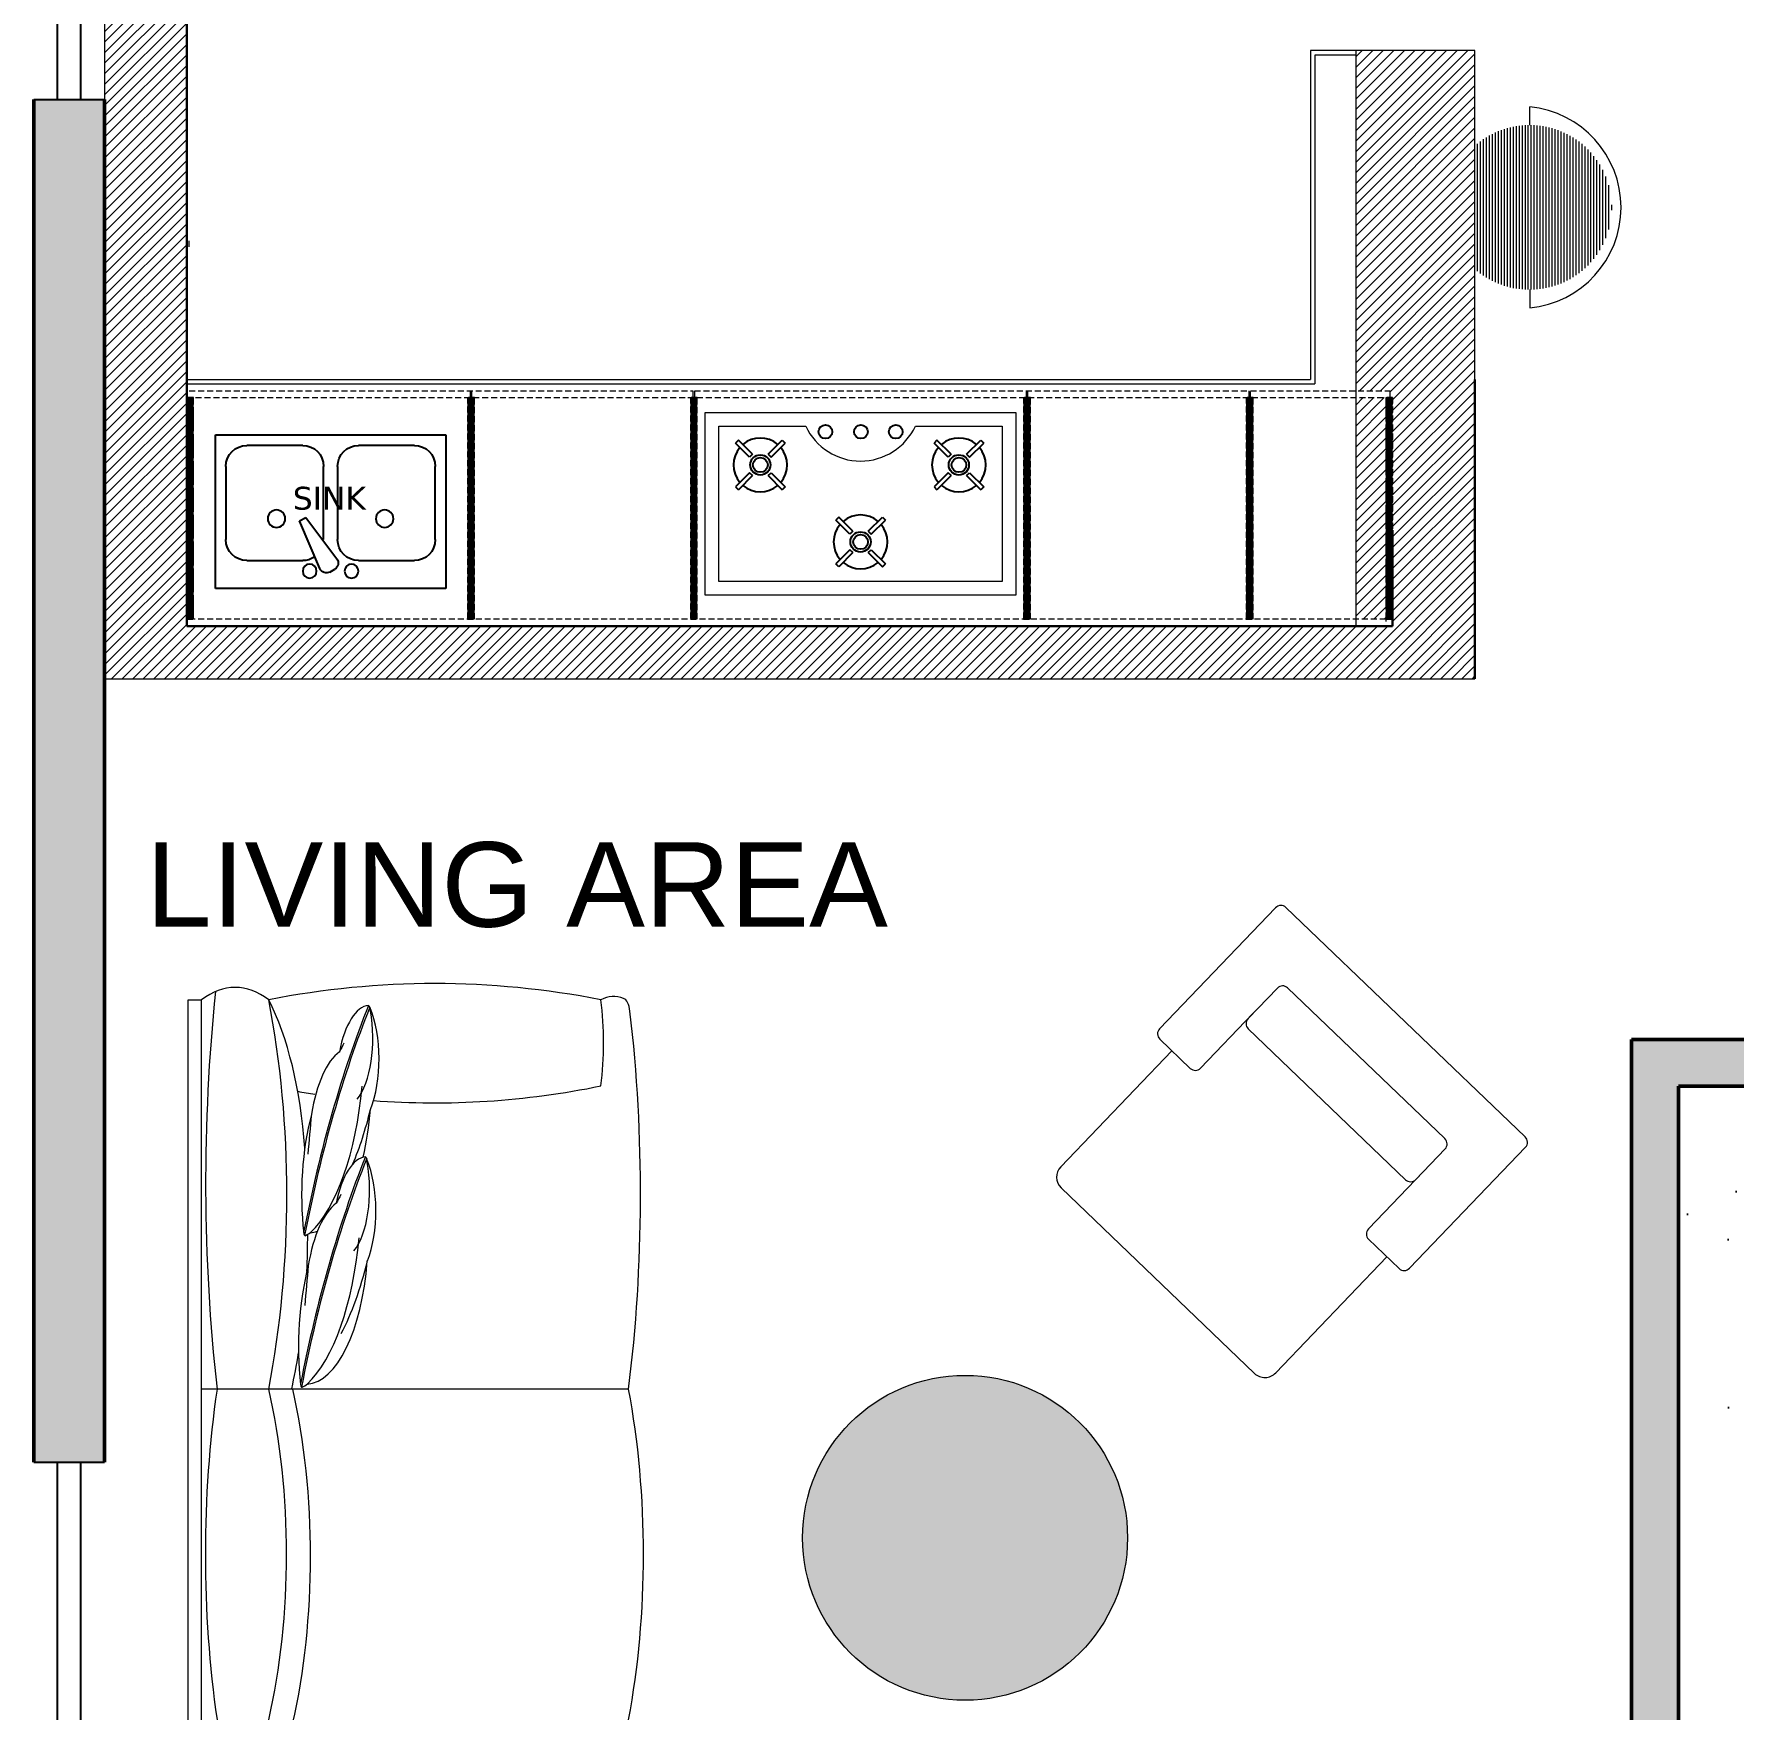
# Model space of a CAD drawing. Header units: millimetres. Extents: x -18002 to 19000, y -38859 to 21000.
# Drawn here: x 0 to 3618, y 2573 to 6139 of the extents above; entities that cross this region are included whole.
import ezdxf

# ---------------------------------------------------------------- set-up
doc = ezdxf.new("R2010")
doc.units = ezdxf.units.MM
doc.linetypes.add('DASHED', pattern=[19.049999999999997, 12.7, -6.35])
doc.linetypes.add('HIDDEN', pattern=[9.524999999999999, 6.35, -3.175])
for name, color, linetype, lineweight in [('A Anno Text', 6, 'Continuous', 25), ('A Furn', 8, 'Continuous', 18), ('A Glaz', 4, 'Continuous', 25), ('A Wall', 7, 'Continuous', 50), ('A Wall Hatch', 8, 'Continuous', 9), ('A_Wall', 7, 'Continuous', 30), ('COLUMN', 1, 'Continuous', 30), ('hatch', 8, 'Continuous', 0), ('K-Hatch', 7, 'Continuous', 25), ('TEXT', 250, 'Continuous', 0)]:
    doc.layers.add(name, color=color, linetype=linetype, lineweight=lineweight)
doc.layers.add('dim fur', color=250, linetype='Continuous')
doc.layers.add('furn', color=251, linetype='Continuous')
doc.styles.add('dimint', font='verdana.ttf', dxfattribs={"height": 4.5})
doc.styles.get("Standard").update_dxf_attribs({"font": 'arial.ttf'})

# ---------------------------------------------------------------- blocks, each defined once
blk = doc.blocks.new('XCP2')
at = {"layer": 'furn'}
for p, q in [((838.2000000000114, 38.10000000000583), (0, 38.10000000000583)), ((0, 38.10000000000582), (0, -520.6999999999969)), ((838.2000000000114, -520.6999999999969), (838.2000000000114, 38.10000000000582)), ((380.1023639999912, -35.07112620011322), (306.5014829150168, -207.726358884247)), ((416.587990800006, -21.98499539987825), (434.312009200017, -32.21796959984931)), ((114.2999999999883, -63.5), (317.5, -63.5)), ((328.498543314985, -220.4263588842441), (441.2219013999857, -70.35850799990294)), ((520.7000000000116, -63.5), (723.900000000023, -63.5)), ((38.10000000000583, -406.399999999994), (38.10000000000583, -139.6999999999971)), ((393.7000000000116, -140.6802325581811), (393.7000000000116, -406.399999999994)), ((444.5, -406.399999999994), (444.5, -139.6999999999971)), ((800.1000000000058, -139.6999999999971), (800.1000000000058, -406.399999999994)), ((306.5014829150168, -207.726358884247), (328.498543314985, -220.4263588842441)), ((317.5, -482.5999999999912), (114.2999999999883, -482.5999999999912)), ((723.900000000023, -482.5999999999912), (520.7000000000116, -482.5999999999912)), ((7.105427357601002e-15, -520.6999999999969), (838.2000000000114, -520.6999999999969))]:
    blk.add_line(p, q, dxfattribs=at)
for centre, radius in [((342.9000000000232, -25.39999999999418), 25.4), ((495.2999999999883, -25.39999999999418), 25.4), ((222.25, -215.8999999999942), 31.75000000000001), ((615.9500000000116, -215.8999999999942), 31.75000000000001)]:
    blk.add_circle(centre, radius, dxfattribs=at)
for centre, radius, start, end in [((403.8879908000234, -43.98203040013322), 25.4, 59.99999999999999, 159.462322), ((421.6120092000345, -54.21500460011885), 25.4, 320.5376780000001, 59.99999999999999), ((114.2999999999883, -139.6999999999971), 76.2, 90, 180), ((317.5, -139.6999999999971), 76.2, 56.60703448535789, 90), ((520.7000000000116, -139.6999999999971), 76.2, 90, 180), ((723.900000000023, -139.6999999999971), 76.2, 0, 90), ((114.2999999999883, -406.399999999994), 76.2, 180, 270), ((317.5, -406.399999999994), 76.2, 270, 0), ((520.7000000000116, -406.399999999994), 76.2, 180, 270), ((723.900000000023, -406.399999999994), 76.2, 270, 0)]:
    blk.add_arc(centre, radius, start, end, dxfattribs=at)

msp = doc.modelspace()

# ---------------------------------------------------------------- hatches: boundary and pattern name
at = {"layer": 'A Furn', "linetype": 'Continuous'}
h = msp.add_hatch(color=256, dxfattribs=at)
h.dxf.hatch_style = 1
h.paths.add_polyline_path([(12150, 9850), (12849.99895373589, 9850), (12849.99895373589, 10000), (12000, 10000), (12000, 8850.275847844883), (12150, 8850.275847844883)])
h.paths.add_polyline_path([(17050, 10000), (16150.00000000001, 10000), (14850, 10000), (14150, 10000), (14150, 9850), (14850, 9850), (17050, 9850)])
h.paths.add_polyline_path([(19000, 10000), (18150, 10000), (18150, 9850), (18850, 9850), (18850, 8850.275847844883), (19000, 8850.275847844883)])
h.paths.add_polyline_path([(19000, 7850.275847844883), (18850, 7850.275847844884), (18850, 6067.36469821143), (19000, 6067.36469821143)])
h.paths.add_polyline_path([(19000, 6067.36469821143), (18850, 6067.36469821143), (18850, 5700), (19000, 5700)])
h.paths.add_polyline_path([(19000, 4800), (18850, 4800), (18850, 4000), (18850, 150), (17850, 149.9999999999982), (17850, 0), (19000, -1.818989403545856e-12)])
h.paths.add_polyline_path([(18850, 2100.000000000002), (16750, 2100.000000000002), (16750, 2000.000000000001), (18850, 2000.000000000001)])
h.paths.add_polyline_path([(18850, 4000), (15850, 4000), (15650.00000000001, 4000.000000000001), (15650.00000000001, 3900), (15749.99999999999, 3900), (15749.99999999999, 3400.000000000001), (15850, 3400.000000000001), (15850, 3900), (17795.83472807741, 3900), (18850, 3899.999999999999)])
h.paths.add_polyline_path([(15849.99999999999, 2000), (16050, 2000.000000000001), (16050, 2099.999999999999), (15850, 2100), (15849.99999999999, 2700), (15749.99999999999, 2700), (15750, 150), (15850, 150)], flags=17)
h.paths.add_polyline_path([(16850, 150), (12150, 150), (12150, 4800.000000000001), (12000, 4800), (12000, -1.818989403545856e-12), (16849.99999999999, -1.818989403545856e-12)])
h.paths.add_polyline_path([(12150, 7850.275847844883), (12000, 7850.275847844883), (12000, 7000), (12000, 5700), (12150, 5700)])
h.paths.add_polyline_path([(14750, 9850), (14650, 9850), (14650, 7799.999999999999), (14750, 7799.999999999999)])
h.paths.add_polyline_path([(14750, 7099.999999999999), (14650, 7099.999999999999), (14650, 6600), (12150, 6600), (12150, 6500), (14650, 6500), (14650, 5799.999999999999), (14750, 5799.999999999999)])
h.paths.add_polyline_path([(14750, 5099.999999999999), (14650, 5099.999999999999), (14650.00000000001, 3999.999999999999), (12150, 4000), (12150, 3900), (14950.00000000001, 3900), (14950.00000000001, 4000), (14750.00000000001, 4000.000000000001)])
h.paths.add_polyline_path([(16350, 9850), (16250, 9850), (16249.99999999999, 7799.999999999999), (16350, 7799.999999999999)])
h.paths.add_polyline_path([(16350, 7099.999999999999), (16249.99999999999, 7099.999999999999), (16249.99999999999, 6500), (18850, 6500), (18850, 6600), (16350, 6599.999999999998)])
h.paths.add_polyline_path([(6850.000000000001, 4000.000000000001), (3849.999999999999, 4000.000000000002), (3500, 4000), (3400, 4000), (3400, 1100.000000000001), (3300, 1100), (3300, 1000), (3400, 1000), (3500, 1000.000000000002), (3500, 3900), (6850, 3900)])
at = {"layer": 'A Furn', "linetype": 'Continuous', "true_color": 0xffffff}
h = msp.add_hatch(dxfattribs=at)
h.set_pattern_fill('ANSI31', scale=5)
h.set_pattern_definition([(45, (0, 0), (-11.22532015133644, 11.22532015133644), [])])
h.paths.add_polyline_path([(324.9807592444279, 7300.076963013596), (324.9807592466007, 7825.0192407534), (3066.34598744407, 7825.0192407534), (3066.345987444093, 8000), (150, 8000), (150.0000000007243, 4879.50979343596), (324.980759247325, 4879.50979343596), (324.980759247325, 5365.567458009851), (324.980759247325, 5404.452071175762)])
h.paths.add_polyline_path([(3066.34598744407, 5404.452071175762), (2891.365228197469, 5404.452071175762), (2891.365228197469, 5258.584063545485), (2891.365228197469, 4879.50979343596), (324.980759247325, 4879.50979343596), (150.0000000007243, 4879.50979343596), (150.0000000007243, 4767.50979343596), (3066.34598744407, 4767.509793435959)])
h.paths.add_polyline_path([(3066.34598744407, 6104.375108162165), (2813.596001865646, 6104.375108162165), (2813.596001865646, 5380.149187946774), (2886.018593886432, 5380.149187946774), (2886.018593886432, 5365.567458009851), (2891.365228197469, 5365.567458009851), (2891.365228197469, 5404.452071175762), (3066.34598744407, 5404.452071175762)], flags=17)
h.paths.add_polyline_path([(2876.783498260253, 5365.567458009851), (2813.596001865647, 5365.567458009851), (2813.596001865647, 4894.091523373177), (2876.783498260253, 4894.091523373177)], flags=17)
at = {"layer": 'A Furn', "lineweight": 0, "ltscale": 20, "true_color": 0x858585}
h = msp.add_hatch(dxfattribs=at)
h.set_pattern_fill('ANSI31', color=252, scale=2, angle=-495)
h.set_pattern_definition([(270, (124769.8821468946, 72111.71071504682), (6.35, -3.552713678800501e-15), [])])
h.paths.add_polyline_path([(3066.34598744407, 5900.808204412203), (3066.34598744407, 5639.96228945895, 2.236067977499788)])
at = {"layer": 'A Furn', "linetype": 'Continuous', "true_color": 0xffffff}
h = msp.add_hatch(color=7, dxfattribs=at)
h.set_gradient(color1=(185, 220, 233), one_color=1, tint=1, name='SPHERICAL')
h.paths.add_polyline_path([(1635.714322852245, 2939.217680308796, 1), (2327.179406107512, 2939.217680308796, 1)])
at = {"layer": 'A Wall Hatch', "linetype": 'Continuous'}
h = msp.add_hatch(color=256, dxfattribs=at)
h.dxf.hatch_style = 1
h.paths.add_polyline_path([(150, 6000), (0, 6000), (0, 3100), (150, 3100), (150, 3900)], flags=17)
h.paths.add_polyline_path([(150, 2100), (0, 2100), (0, -4.547473508864641e-13), (3500, 0), (7000.000000000001, -4.547473508864641e-13), (7000.000000000001, 10000), (6500, 10000), (6500.000000000001, 9850), (6850, 9850), (6850.000000000001, 8100), (6849.999999999999, 150), (150, 150)])
h.paths.add_polyline_path([(150, 9850), (1234.802242695587, 9850), (1234.802242695586, 10000), (0, 10000), (0, 8000), (0, 7000), (150.0000000002321, 7000), (150, 8000)], flags=17)
h.paths.add_polyline_path([(5499.999999999999, 9900), (5500.000000000001, 10000), (5000, 10000), (4600, 10000), (3834.802242695586, 10000), (3834.802242695585, 9850), (5499.999999999999, 9850)], flags=17)
at = {"layer": 'hatch', "lineweight": 0, "ltscale": 20}
h = msp.add_hatch(dxfattribs=at)
h.set_pattern_fill('ANSI31', color=256, scale=19.44230658295564, angle=135, style=0)
h.set_pattern_definition([(7.016477563892661e-15, (1218685.867137786, 2146519.091492084), (6.884397365957782e-16, -2.430288322869455), [])])
h.paths.add_polyline_path([(339.5624891845417, 5365.567458009851), (324.980759247325, 5365.567458009851), (324.980759247325, 4894.091523373177), (339.5624891845417, 4894.091523373177)])
h = msp.add_hatch(dxfattribs=at)
h.set_pattern_fill('ANSI31', color=256, scale=19.44230658295564, angle=135, style=0)
h.set_pattern_definition([(7.016477563892661e-15, (1219283.718065212, 2146519.091492084), (6.884397365957782e-16, -2.430288322869455), [])])
h.paths.add_polyline_path([(937.4134166104277, 5365.567458009851), (922.8316866732109, 5365.567458009851), (922.8316866732109, 4894.091523373177), (937.4134166104277, 4894.091523373177)])
h = msp.add_hatch(dxfattribs=at)
h.set_pattern_fill('ANSI31', color=256, scale=19.44230658295564, angle=135, style=0)
h.set_pattern_definition([(7.016477563892661e-15, (1219757.649649293, 2146519.091492084), (6.884397365957782e-16, -2.430288322869455), [])])
h.paths.add_polyline_path([(1411.345000691293, 5365.567458009851), (1396.763270754077, 5365.567458009851), (1396.763270754077, 4894.091523373177), (1411.345000691293, 4894.091523373177)])
h = msp.add_hatch(dxfattribs=at)
h.set_pattern_fill('ANSI31', color=256, scale=19.44230658295564, angle=135, style=0)
h.set_pattern_definition([(7.016477563892661e-15, (1220466.807781906, 2146519.091492084), (6.884397365957782e-16, -2.430288322869455), [])])
h.paths.add_polyline_path([(2120.5031333046, 5365.567458009851), (2105.921403367383, 5365.567458009851), (2105.921403367383, 4894.091523373177), (2120.5031333046, 4894.091523373177)])
h = msp.add_hatch(dxfattribs=at)
h.set_pattern_fill('ANSI31', color=256, scale=19.44230658295564, angle=135, style=0)
h.set_pattern_definition([(7.016477563892661e-15, (1220940.739365987, 2146519.091492084), (6.884397365957782e-16, -2.430288322869455), [])])
h.paths.add_polyline_path([(2594.434717385466, 5365.567458009851), (2579.852987448249, 5365.567458009851), (2579.852987448249, 4894.091523373177), (2594.434717385466, 4894.091523373177)])
h = msp.add_hatch(dxfattribs=at)
h.set_pattern_fill('ANSI31', color=256, scale=19.44230658295564, angle=135, style=0)
h.set_pattern_definition([(7.016477563892661e-15, (1221237.669876798, 2146519.091492084), (6.884397365957782e-16, -2.430288322869455), [])])
h.paths.add_polyline_path([(2891.365228197469, 5365.567458009783), (2876.783498260253, 5365.567458009783), (2876.783498260253, 4894.091523373109), (2891.365228197469, 4894.091523373109)])
at = {"layer": 'K-Hatch', "linetype": 'DASHED'}
h = msp.add_hatch(dxfattribs=at)
h.set_pattern_fill('AR-CONC', color=256, scale=5)
h.set_pattern_definition([(49.99999999999999, (0, 0), (910.92334498002, -79.69542769451543), [95.25, -1047.75]), (355, (0, 0), (-176.2171071248467, 955.2842261951757), [76.2, -838.20292085]), (100.4514447, (75.91003500000001, -6.6412675), (734.7062354517664, 875.5887595609755), [80.95004399999999, -890.4512229999999]), (46.18420000000001, (0, 254), (1355.395204460649, -210.2116396636357), [142.875, -1571.625]), (96.63555760999996, (112.9495, 236.4825), (1187.020670257515, 1237.130622988608), [121.4251157, -1335.6780408]), (351.1841511700001, (0, 254), (1187.020670324885, 1237.130622927663), [114.29983535, -1257.2986596]), (21, (127, 190.5), (758.0719563456624, -511.325990935438), [95.25, -1047.75]), (326.0000000000001, (127, 190.5), (309.0101417382353, 920.9398306115963), [76.2, -838.1999999999999]), (71.45144499999999, (190.172663, 147.8895005), (1067.082096393581, 409.6138444295262), [80.950044, -890.4496879999999]), (37.50000000000001, (0, 0), (15.44301625295908, 422.7751943657655), [0, -828.04, 0, -850.9000000000001, 0, -841.375]), (7.499999999999999, (0, 0), (334.0983125515287, 500.9028740905975), [0, -485.14, 0, -808.99, 0, -320.675]), (327.5, (-283.21, 0), (677.952975834357, -28.64371996336722), [0, -317.5, 0, -990.6, 0, -1314.45]), (317.5, (-410.21, 0), (740.6459069300902, 127.1324551666652), [0, -412.75, 0, -657.86, 0, -933.45])])
h.paths.add_polyline_path([(6850, 3900), (3500, 3900), (3500, 1000), (3500, 149.9999999999998), (6849.999999999999, 150)])
h.paths.add_polyline_path([(5620.719954149776, 572.8716689700786), (5592.989794439487, 520.9087244289367), (5540.626116823887, 492.6208472942283), (5489.971712117102, 472.0442932284454), (5391.044281264236, 443.8575912774822), (5284.759359747268, 416.6818551002689), (5183.645302270587, 404.5880334000083), (5056.596560894957, 397.6070581529827), (4929.480444261949, 403.2292990052904), (4828.242865474791, 414.241373487728), (4721.673470642898, 440.2792163977397), (4622.450337261483, 467.4066295506084), (4571.578834499005, 487.4404384724946), (4518.915711284912, 515.1668551135197), (4490.631577220853, 566.8303540580375), (4443.070886861971, 719.3534885141253), (4447.398112710539, 679.2069673424833), (4477.808471756616, 571.9891682917846), (4500.479854101759, 521.7201241775933), (4520.20881643734, 498.0302004866828), (4624.09496739057, 446.7955916801518), (4721.782019671671, 419.9740349040298), (4828.351414503577, 393.9361919938985), (4929.588993290732, 382.9241175115769), (5056.705109923738, 377.3018766591538), (5183.753851299365, 384.2828519062955), (5284.867908776049, 396.3766736064397), (5391.152830293013, 423.5524097837717), (5488.547537890926, 451.4168499034331), (5591.879978898345, 503.7592240805498), (5611.354533960523, 527.6587250037312), (5633.487171499062, 578.1672859548091), (5662.749478582735, 685.7040877962706), (5666.647232543477, 725.8945787181513)], flags=16)
h.paths.add_polyline_path([(5195.462848043831, 1861.414566870047), (5048.77167314797, 1861.330572386116), (4902.121672021651, 1853.54461250791), (5048.812846917508, 1853.62860699184)], flags=16)
h.paths.add_polyline_path([(5560.10336875191, 2415.820650963316), (5567.455244809189, 2415.85995319787), (5568.283779388908, 2416.111102689844), (5559.952539822135, 2419.432231921649)], flags=16)
h.paths.add_polyline_path([(5527.466605799853, 3609.134832604045), (5531.486817887122, 3594.419326181786), (5536.690578314703, 3586.427685666985), (5552.64859574935, 3548.352167106063), (5570.250270078781, 3464.772520992252), (5579.904100314007, 3456.750933040054), (5563.151275832504, 3548.408313155432), (5550.344062420012, 3586.50067553115), (5525.998873198674, 3621.730562563696), (5517.802739518458, 3626.574334607598)], flags=16)
h.paths.add_polyline_path([(5463.694312877797, 3684.765470706375), (5476.406078006363, 3664.527664472021), (5507.174525053089, 3606.575658222579), (5545.961114609598, 3424.031150556185), (5551.468854942361, 3376.096984535113), (5554.366777155376, 3292.438733952186), (5531.801968145962, 3272.796878247084), (5532.533921071687, 3258.833077984275), (5467.548301070101, 3216.866369076756), (5545.216953845976, 3284.47414142692), (5533.61429880379, 3376.0015362512), (5525.65593311798, 3423.922601527419), (5486.869343559609, 3606.467109193803), (5456.10089651102, 3664.419115443235), (5409.188925474167, 3664.168329756058), (5441.298280732723, 3606.223491838706), (5445.908891236233, 3606.248139601267), (5472.468555519075, 3418.736877505214), (5473.146051181455, 3292.004537837076), (4609.125569688129, 3287.385589509036), (4608.44807402575, 3414.117929177173), (4633.001452811161, 3601.902435380141), (4637.612063312723, 3601.927083142692), (4669.100068960215, 3660.211904810565), (4622.188097921498, 3659.961119123379), (4592.041000487786, 3601.683465787605), (4555.208293447434, 3418.734706565757), (4547.76272834586, 3370.73129375048), (4537.13929711255, 3279.085080974547), (4615.526335910086, 3212.311563356604), (4497.447071470264, 3286.78856985074), (4484.667931082457, 3319.62959218488), (4489.66099929787, 3367.969993591388), (4514.467764823328, 3462.746710903113), (4500.612244313781, 3450.981170144485), (4516.384160895996, 3542.812423568383), (4528.783379681214, 3581.039536462579), (4552.750518840528, 3616.527695322214), (4560.894397116558, 3621.458819081695), (4581.577734934539, 3659.744021065824), (4610.190226138431, 3685.551230691837), (4590.727103904955, 3680.098694262198), (5487.344792471871, 3684.891903291617), (5467.824487130774, 3690.136039062391), (5473.846903624537, 3684.819745220763)], flags=16)
h.paths.add_polyline_path([(4808.834486268201, 3717.324901914069), (4742.682574023214, 3714.17046711439), (4735.025525469016, 3705.727149278331), (4801.177437712135, 3708.881584078234)], flags=16)
h.paths.add_polyline_path([(5662.52065086563, 1463.747854160032), (5665.364298564256, 1390.242194323961), (5691.626250819703, 1380.579805973452), (5702.621619454123, 1362.783519479807), (5718.643269079915, 1312.804963491593), (5728.988627929486, 1276.800036387766), (5734.835228390653, 1230.968277918432), (5738.270505731469, 1177.771542646024), (5741.063397394959, 982.7811401133156), (5737.122356430282, 868.6276865901298), (5733.864762615251, 823.0973575472804), (5725.569051308948, 768.9702628509065), (5715.620702608492, 764.8833364009049), (5727.635391975828, 782.4525325227287), (5733.864762615251, 823.0973575472804), (5737.122356430282, 868.6276865901295), (5741.063397394959, 982.7811401133176), (5738.270505731469, 1177.771542646025), (5734.835228390653, 1230.968277918432), (5728.988627929486, 1276.800036387765), (5718.643269079916, 1312.804963491593), (5702.621619454123, 1362.783519479807), (5691.626250819703, 1380.579805973452), (5665.364298564256, 1390.242194323961), (5662.52065086563, 1463.747854160028), (5656.014746099259, 2418.784076900251), (5634.03839937701, 2427.438626247322), (5621.664817390792, 2426.302631866583), (5636.718658843625, 2426.383107870681), (5656.014746099259, 2418.784076900251), (5671.137592490511, 2517.586827759329), (5734.163497108984, 2535.434831855731), (5754.317084269169, 2563.900617108563), (5769.44964248647, 2614.74591838204), (5776.19326967559, 2728.564254848995), (5774.879452120367, 2974.326968791112), (5772.022703676888, 3050.283253979766), (5768.600527080926, 3101.02936389959), (5756.117201515144, 3144.024848515567), (5734.27504062254, 3169.465334882158), (5657.530726912628, 3248.527619551384), (5602.106640425038, 3530.761497397204), (5577.222336830684, 3601.348535840715), (5545.734401709181, 3659.265835517619), (5556.293821893862, 3652.351158347538), (5582.846224629357, 3597.177408367239), (5602.106640425038, 3530.761497397204), (5657.530726912628, 3248.527619551384), (5734.275040622538, 3169.465334882158), (5756.117201515144, 3144.024848515567), (5768.600527080926, 3101.02936389959), (5772.022703676888, 3050.283253979765), (5774.879452120367, 2974.326968791113), (5776.19326967559, 2728.564254848995), (5769.44964248647, 2614.74591838204), (5754.317084269169, 2563.900617108563), (5734.163497108984, 2535.434831855731), (5679.980126017084, 2520.090902481624), (5669.207832601609, 2504.979043444906), (5656.014746099259, 2418.784076900251)], flags=16)
h.paths.add_polyline_path([(5571.351651394525, 1686.51726629412), (5571.705613041733, 1686.275648301007), (5556.902557276078, 1639.28320125959), (5558.546326462492, 1659.24765109213), (5557.728241087852, 1681.29953619634), (5469.536009836926, 1871.632212161046), (5460.271377651949, 1889.916458222929), (5448.794648397999, 1887.625901057855), (5472.245896277495, 1880.129027014885), (5462.695287417744, 1906.955675942524), (5455.666746884319, 1942.511698325651), (5452.276322955468, 2008.778885686134), (5450.334654816254, 2095.943241698056), (5449.11745077347, 2351.15915433381), (5450.217545202937, 2448.960324184577), (5455.608308446943, 2446.770973788596), (5460.054776151288, 2531.868883950571), (5465.236981694929, 2610.318839796565), (5475.429099266929, 2733.9583930241), (5482.058450526982, 2803.663601607528), (5489.14831168907, 2852.715410896041), (5499.291408587368, 2882.268188955986), (5519.464247683832, 2880.359766808023), (5524.218802737744, 2861.401622620187), (5519.531222530131, 2866.881807883259), (5535.995995562571, 2803.601845817103), (5548.443537373048, 2636.320903815725), (5557.652743398863, 2415.807550218462), (5559.753279415494, 2415.818779428336)], flags=16)
h.paths.add_polyline_path([(4528.08379839122, 1679.640314013079), (4528.090570962345, 1680.940119540789), (4527.739212792823, 1680.694730993785)], flags=16)
h.paths.add_polyline_path([(5452.376017762524, 1872.59077495539), (5443.249365068443, 1877.093276415262), (5422.275820996774, 1871.029465602696), (5393.592825391495, 1866.324838365094), (5335.500454018402, 1861.813091525558), (5195.496535673453, 1855.11295882027), (5048.812846917508, 1853.62860699184), (4902.087984392032, 1859.846220557687), (4760.262501037663, 1866.440124949308), (4703.862558762301, 1872.790505203547), (4671.970741546796, 1878.921803570238), (4648.490426072713, 1883.347572095971), (4632.896302313686, 1878.17805359275), (4627.921245851853, 1867.133042071651), (4636.98986339373, 1885.515295455099), (4671.970741546793, 1878.92180357024), (4703.862558762301, 1872.790505203548), (4760.262501037663, 1866.440124949308), (4902.087984392029, 1859.846220557687), (5048.77167314797, 1861.330572386116), (5195.496535673452, 1855.11295882027), (5335.500454018402, 1861.813091525558), (5393.592825391495, 1866.324838365094), (5422.275820996774, 1871.029465602696), (5448.655476859532, 1878.65627592649)], flags=16)
h.paths.add_polyline_path([(5403.121446406925, 2637.994724993164), (5374.103333745063, 2630.487511531935), (5044.646833895579, 2632.92300941323), (4715.235203203169, 2626.965282701541), (4686.138486074055, 2634.161821356274), (4676.44464598786, 2679.272814268835), (4683.795099691568, 2941.536515382068), (4693.707245915824, 3120.569577155565), (4716.027985452787, 3133.563267387601), (4872.152857072754, 3137.198686677089), (5041.946185079745, 3138.106381141871), (5211.739513088597, 3139.014075606664), (5375.515271055646, 3136.952116838723), (5390.751199003622, 3118.264891142692), (5402.178417366378, 2945.37690515885), (5412.33243046855, 2683.206780794579)], flags=16)
h.paths.add_polyline_path([(5400.65210570409, 2641.482517609323), (5371.635864577207, 2633.625214812027), (5044.646804036578, 2632.928594839185), (4717.668984741405, 2630.129187471342), (4688.570396077312, 2637.675815462141), (4678.874684456139, 2683.136897710768), (4698.278687100653, 3112.737423866686), (4718.525399176582, 3124.824134730077), (4874.655885403363, 3127.409286011143), (5041.998588059156, 3128.303879731081), (5209.34129071494, 3129.19847345102), (5374.007212527664, 3128.232784787876), (5386.252276352481, 3109.488356922365), (5409.861218230735, 2687.044662746803)], flags=0)
h.paths.add_polyline_path([(5518.017388174729, 2875.716482134299), (5498.656975512409, 2876.419510989427), (5496.752957263858, 2870.961230142773), (5512.325834096228, 2883.391317609688)], flags=16)
h.paths.add_polyline_path([(4654.148001501006, 1872.874836572719), (4642.826582321188, 1867.138270562493), (4638.129982647958, 1856.684636503114), (4648.725487964575, 1874.379947570974)], flags=16)
h.paths.add_polyline_path([(5391.674202634298, 3142.076580602476), (5367.821339404052, 3150.701549626377), (5041.878809820499, 3150.709597241425), (4715.954995588607, 3147.216751495587), (4692.195709107307, 3138.337253714538), (4688.245327378724, 3211.836997085194), (5394.838539671724, 3215.614358393672)], flags=16)
h.paths.add_polyline_path([(4644.72329302951, 2091.636541414581), (4643.71364930981, 2004.456408048687), (4641.03191154928, 1938.156759650899), (4634.383918205285, 1902.52762418233), (4625.652097611757, 1877.1451964714), (4625.073742789777, 1875.870303194302), (4629.557528898345, 1888.497849248674), (4634.383918205285, 1902.527624182327), (4641.03191154928, 1938.156759650894), (4641.439191295385, 1948.22579188951), (4638.699232358795, 1937.419916191762), (4640.490998912719, 2004.439180151908), (4640.024986702962, 2091.611424840777), (4639.364559444233, 2346.130115255254), (4636.283220412601, 2427.048028583359), (4534.206294295502, 2385.16158494722), (4534.285686959704, 2399.932144962804), (4531.177815549462, 2398.631065992474), (4531.473732805968, 2408.159372425976), (4498.241238591168, 2417.846250766437), (4469.870901622727, 2420.145281785842), (4454.817060169893, 2420.064805781744), (4435.603320453334, 2412.259905963624), (4439.308510533969, 1457.20871094359), (4437.250907526501, 1383.676849617809), (4411.093761229877, 1373.734235146739), (4400.28928916331, 1355.82140935812), (4384.8028985415, 1305.674415221807), (4374.843075895726, 1269.560939089192), (4369.486817600906, 1223.669291500533), (4366.620486893691, 1170.438868598511), (4365.912485194887, 975.429750716002), (4371.073766967701, 861.3249571022666), (4374.81795987726, 815.8320587590099), (4383.691894222426, 761.7967508984473), (4393.683369497028, 757.8164203204012), (4381.4815266318, 775.256157808474), (4374.817959877261, 815.8320587590044), (4371.073766967702, 861.3249571022611), (4365.912485194887, 975.429750716002), (4366.620486893691, 1170.438868598503), (4369.486817600906, 1223.669291500529), (4374.843075895726, 1269.56093908919), (4384.802898541497, 1305.674415221798), (4400.289289163309, 1355.821409358119), (4411.093761229877, 1373.734235146738), (4437.250907526501, 1383.676849617809), (4439.308510533969, 1457.208710943588), (4435.603320453334, 2412.259905963626), (4421.489438743205, 2498.308892779937), (4410.556193319539, 2513.304716647956), (4356.211870219449, 2528.068470178584), (4335.755094392674, 2556.317157373861), (4320.079791031478, 2606.997763569183), (4312.11966610604, 2720.73749556703), (4310.805848550819, 2966.50020950915), (4312.850350813434, 3042.482696187511), (4315.729782265502, 3093.262493736947), (4327.75271022646, 3136.388985801446), (4349.321627012145, 3162.06154250544), (4425.21626384161, 3241.939816425484), (4477.619692871313, 3524.750127044815), (4496.168925374995, 3591.368163792579), (4522.12992305714, 3646.822644019734), (4532.614811784242, 3653.849821503865), (4501.747896332309, 3595.599180385384), (4477.619692871313, 3524.750127044813), (4425.21626384161, 3241.939816425485), (4349.321627012145, 3162.061542505438), (4327.752710226461, 3136.388985801447), (4315.729782265502, 3093.262493736945), (4312.850350813434, 3042.482696187505), (4310.805848550819, 2966.500209509143), (4312.11966610604, 2720.73749556703), (4320.079791031478, 2606.997763569181), (4335.755094392674, 2556.317157373861), (4356.211870219449, 2528.068470178584), (4419.424993641909, 2510.895324560568), (4435.603320453334, 2412.259905963624), (4457.485881422727, 2421.148919692837), (4498.241238591168, 2417.846250766437), (4523.35785085584, 2410.525055861239), (4531.653106558611, 2413.935068313022), (4538.391971244588, 2630.921291083692), (4548.702107815616, 2797.973793522642), (4567.211100418927, 2875.269137388187), (4587.362382730902, 2877.393127381067), (4597.820861977676, 2847.95048283963), (4605.434752933871, 2798.97727802024), (4612.808975115538, 2729.346930835994), (4624.322396382684, 2605.82341277712), (4630.343049595032, 2527.433346050449), (4634.820087106344, 2456.3449349749), (4640.495934477925, 2458.678161448552), (4641.091754654171, 2443.466965455754), (4643.211799072986, 2346.850880812251)], flags=16)
h.paths.add_polyline_path([(4583.341806354085, 2871.329735424269), (4569.499507864573, 2870.67882875823), (4567.288228338299, 2861.791232740515), (4578.461682825628, 2875.140293783448)], flags=0)
h.paths.add_polyline_path([(5576.502020306722, 592.5909477203741), (5602.446012878683, 578.2439557799605), (5591.370229745311, 541.1411757258836), (5563.685012828274, 531.0863994520221), (5524.675585527297, 529.296008510526), (5485.46558257293, 530.6545062308376), (5458.955653054684, 540.1928868245193), (5450.211652711649, 577.0059518479295), (5474.626023502907, 592.0463310415062), (5500.143242804337, 599.5348291530661), (5525.338445794036, 601.7701156881842), (5550.556107203482, 599.8043301900391)], flags=16)
h.paths.add_polyline_path([(5572.836319572791, 557.9115165617752), (5553.214472939195, 560.9575146279167), (5524.527734263959, 556.953066062448), (5497.898486298973, 561.011901437301), (5524.497789704292, 562.5544954399759), (5566.221441224239, 560.2341762603071)], flags=0)
h.paths.add_polyline_path([(4659.387737965302, 565.2818085651918), (4652.736016246679, 535.8829347769777), (4626.329581037147, 526.0616697381254), (4587.136343450015, 524.2840378368896), (4548.110003861699, 525.6572590668356), (4520.318869150471, 535.4154655173529), (4508.847036500083, 572.3977087614526), (4534.636156074444, 587.0212596230258), (4560.50346471229, 594.5116292695661), (4585.69866770199, 596.7469158046836), (4610.916329111438, 594.7811303065396), (4649.419154191603, 583.9274978796213)], flags=16)
h.paths.add_polyline_path([(4633.896720155439, 552.8920597482463), (4613.391731137239, 556.2548175091342), (4586.98849218668, 551.9410953888114), (4550.416433436867, 556.6482178765921), (4545.262088407166, 554.7762518281684), (4600.187924752729, 558.4202028382049), (4613.064917288074, 556.3084140171188), (4625.67022135084, 555.7125310413187)], flags=0)

# ---------------------------------------------------------------- linework, layer by layer
at = {"layer": 'A Furn', "lineweight": 15}
msp.add_line((3182.999826941804, 5595.404487688998), (3182.999826941804, 5556.519874523087), dxfattribs=at)
at = {"layer": 'A Furn'}
for p, q in [((2642.37881678943, 4280.068080611037), (2395.375526646283, 4022.440017460578)), ((3173.544280625436, 3792.306528012193), (2664.319978204059, 4280.530041323595)), ((2645.980039800958, 4109.025363691911), (2583.738493549291, 4044.106515853962)), ((3002.501563706444, 3788.705305000536), (2667.921201215531, 4109.487324404408)), ((328.0526411234853, 1717.331745226549), (328.0526411234853, 4084.284897823165)), ((328.0526411234853, 4084.284897823165), (356.6615489625044, 4084.284897823165)), ((356.6615489625044, 1717.331745226549), (356.6615489625044, 4084.284897823165)), ((2593.871769956153, 4054.675672129265), (2482.697496611611, 3938.719270506782)), ((2918.780816752706, 3701.383335035272), (2584.200454261855, 4022.16535443934)), ((2460.756335196976, 3938.257309794222), (2395.837487358846, 4000.498856045946)), ((2421.6954067707, 3975.707336469701), (2184.931003460892, 3728.758582822205)), ((3174.006241338006, 3770.365366597553), (2927.002951194859, 3512.737303447095)), ((3002.963524419063, 3766.764143585968), (2940.721978167335, 3701.845295747832)), ((2955.957659124358, 3717.73633498646), (2839.680981229592, 3596.458050400834)), ((2597.428225764184, 3289.170418397103), (2185.878693727068, 3683.747341527845)), ((2905.061789780218, 3512.275342734545), (2840.142941942156, 3574.516888986202)), ((2879.203870368432, 3537.066862310723), (2642.439467058618, 3290.11810866323)), ((1265.374404846822, 3255.897905895597), (356.6615489625044, 3255.897905895582))]:
    msp.add_line(p, q, dxfattribs=at)
msp.add_circle((1981.446864479878, 2939.217680308796), 345.7325416276334, dxfattribs=at)
at = {"layer": 'A Furn', "lineweight": 15}
msp.add_arc((3162.585405028976, 5770.385246935599), 214.83748774166, 275.4526219884726, 84.54737801152744, dxfattribs=at)
at = {"layer": 'A Furn'}
for centre, radius, start, end in [((2653.580377853026, 4269.328480259999), 15.51818243099277, 46.20615716641358, 136.2061571666309), ((2657.181600864554, 4098.285763340875), 15.51818243099277, 46.20615716641358, 136.2061571666309), ((2406.577087709879, 4011.700417109543), 15.51818243099277, 136.2061571666309, 226.2061571664136), ((2594.940054612881, 4033.366915502925), 15.51818243099277, 136.2061571666309, 226.2061571664136), ((2471.495935548015, 3949.458870857818), 15.51818243099277, 226.2061571664136, 316.2061571666309), ((2991.761963355467, 3777.503743937004), 15.51818243099277, 316.2061571666309, 46.20615716641358), ((3162.8046802744, 3781.104966948597), 15.51818243099277, 316.2061571666309, 46.20615716641358), ((2207.910469241163, 3706.726807308124), 31.83480767733798, 136.2061571666309, 226.2061571664136), ((2929.520417103745, 3712.584896098868), 15.51818243099277, 226.2061571664136, 316.2061571666309), ((2850.882542293189, 3585.718450049798), 15.51818243099277, 136.2061571666309, 226.2061571664136), ((2915.801390131252, 3523.47690379814), 15.51818243099277, 226.2061571664136, 316.2061571666309), ((2619.460001278279, 3312.149884177381), 31.83480767733798, 226.2061571664136, 316.2061571666309)]:
    msp.add_arc(centre, radius, start, end, dxfattribs=at)
for centre, major_axis, ratio, start_param, end_param in [((852.9129176468646, -6378.304334820617), (-6.187273362767767e-12, -10496.92728209484), 0.4166666666666643, 3.060684893901139, 3.222500413278447), ((428.046275733888, 3534.99409432302), (1.316879135264674e-14, 575.388629619397), 0.4166666666666627, -0.3023373970046974, 0.3023373970046976), ((1066.066887646111, 3693.789675985203), (-3.349547240859704e-13, 1681.855681309849), 0.4166666666666678, 1.32590890590332, 1.834193725739451), ((1281.95040478291, 2788.603737115745), (-51.08866122181034, 1302.4746462746), 0.2007061977924392, -0.09068476589634322, 0.09460930043583815), ((133.2755524471215, 3670.091401859372), (-1.934804078246366e-13, 971.4928607440447), 0.416666666666667, 4.271938005671812, 5.152839955097577), ((363.5680300423829, 3682.306288209991), (-3.293276348925171e-12, -517.5994464414337), 0.4166666666666712, 1.738619518728657, 2.460080532826275), ((1251.885918384238, 2828.316572208265), (-1.262544043023402e-11, -1796.261932588055), 0.4166666666666643, 3.947340194339308, 4.275143404032076), ((1254.189736126622, 2823.285479671299), (-1.232324775947346e-11, 1796.26193258802), 0.416666666666669, 0.8048718329604094, 1.134261443536416), ((714.8845992609124, 3900.084094033276), (-2.819742699840294e-12, -172.4127819676426), 0.4166666666666711, 3.181785015237433, 4.275578147279723), ((660.2223895447744, 4002.574731346833), (-5.064812392424823e-13, -145.7073754454173), 0.4166666666666681, 0.4654676704628766, 1.980498863268468), ((711.0464550747222, 4060.908713661464), (-1.212907195164183e-12, 11.67446947303578), 0.4166666666666284, 4.687253174142889, 6.086297863968497), ((670.1164200178603, 3957.768472429874), (-1.867064351641609e-12, -153.8482101620874), 0.4166666666666677, 0.8017204811662548, 2.362866700159122), ((1085.976648266343, 3992.605228056421), (7.426239830560498e-14, 303.196747065197), 0.4166666666666694, 4.405203757113858, 5.019574203655521), ((1253.466520634544, 4049.676852869376), (-2.18874133769326e-12, -37.10537981975441), 0.4166666666665385, 1.844829891964087, 3.058771226786817), ((690.8286913261998, 3670.091401859387), (-1.211542228746811e-11, 1439.773679154413), 0.41666666666671, 4.420585862481317, 4.986422545554086), ((848.2183976186963, 3400.932710129639), (-5.620674286422401e-10, -744.3645326990121), 0.4166666666668014, 3.794913069337544, 3.834966643211126), ((677.2211803844432, 3759.443456785261), (-1.969999527841076e-12, -223.7342489410243), 0.4166666666666685, 3.438032622730188, 4.340091038887512), ((852.9129176468646, 13855.9257368304), (-2.597595086482338e-09, 9991.082897729504), 0.4166666666682813, 3.071466385617663, 3.080227844270174), ((521.2687688332846, 3993.186470151563), (-4.731924836691705e-13, 435.1850540961433), 0.4166666666666672, 3.521145382772677, 4.496768483844578), ((852.9129176468646, 13855.9257368304), (-3.029223676018084e-11, -9991.082897729333), 0.4166666666666989, -0.03151917578756036, 0.08501374279791274), ((702.3654007780697, 3669.270853464363), (-1.342429691837616e-13, 318.713660625862), 0.4166666666666656, 1.004849970710644, 1.830079774296781), ((1435.656796780005, 3370.44652939828), (-7.659896375076443e-11, -2082.472159589204), 0.4166666666666036, 4.484546144916679, 4.526307222018078), ((512.6914122870471, 4137.092340399029), (-3.003896092986131e-12, 566.112339789236), 0.4166666666666698, 3.922168175307155, 4.182118206336164), ((584.4511764993526, 3909.54846951432), (-4.181924705857447e-12, -321.0953423048845), 0.4166666666666572, 1.047523214647584, 1.387685851084358), ((1245.238724543736, 2505.956510120668), (-1.262544043023402e-11, -1796.261932588055), 0.4166666666666643, 3.947340194339308, 4.275143404032076), ((1247.542542286123, 2500.925417583701), (-9.132445590166456e-12, 1796.261932588028), 0.4166666666666675, 0.8048861521777622, 1.134572819394885), ((708.2374054204105, 3577.724031945678), (-4.55453963750097e-13, 172.4127819676423), 0.416666666666668, 0.04019236164759521, 1.133985493689903), ((653.5751957042723, 3680.214669259249), (-1.064331936075616e-12, 145.707375445419), 0.4166666666666625, 3.607060324052647, 5.122091516858229), ((704.3634416438128, 3738.479927912037), (-7.0208969672578e-13, 11.75889561265681), 0.4166666666666042, 4.693279505769645, 6.080271532341664), ((663.4692261773585, 3635.408410342276), (-1.331235704713666e-13, 153.8482101620874), 0.4166666666666681, 3.943313134756017, 5.504459353748885), ((841.5712037781966, 3078.572648042026), (-5.620674286422401e-10, -744.3645326990121), 0.4166666666668014, 3.794913069337544, 3.834966643211126), ((670.5739865439411, 3437.083394697664), (-1.969999527841076e-12, -223.7342489410243), 0.4166666666666685, 3.438032622730188, 4.340091038887512), ((577.2602866219572, 3590.439520722276), (-1.180908103109719e-13, 8.323306820734038), 0.4166666666666664, 1.924506243730803, 3.122166256893657), ((543.6200065623921, 3956.370125049937), (-2.220033146072875e-10, -382.827824968997), 0.4166666666675544, 0.2120589588126061, 0.2848922179380704), ((288.5640674052649, 3585.196501006446), (-1.042323390287419e-12, -705.4092984894407), 0.4166666666666726, 1.458128591886848, 1.570630114459904), ((584.4511764993526, 3909.54846951432), (-1.908309978675632e-11, -321.0953423048765), 0.4166666666668918, 0.02544277570443265, 0.1402750415641298), ((514.6215749927826, 3670.826408063965), (-1.149605937511573e-12, 435.1850540961456), 0.4166666666666653, 3.521145382772675, 4.496768483844572), ((695.7182069375677, 3346.910791376765), (-1.342429691837616e-13, 318.713660625862), 0.4166666666666656, 1.004849970710644, 1.830079774296781), ((1429.009602939504, 3048.086467310682), (-7.659896375076443e-11, -2082.472159589204), 0.4166666666666036, 4.484546144916679, 4.526307222018078), ((577.8039826588507, 3587.188407426722), (-9.735377267164093e-13, -321.0953423048757), 0.4166666666666677, 0.02544277570431119, 1.387685851084349), ((506.0442184465453, 3814.73227831143), (-5.517939909619861e-12, 566.1123397892369), 0.4166666666666664, 3.819293623829954, 4.182118206336164), ((288.5640674052649, 3585.196501006446), (-8.32742961119155e-11, -705.4092984896449), 0.4166666666665854, 1.086208359335457, 1.205094402528639), ((569.9633059025003, 3265.886948724605), (-3.418527391689701e-13, 6.286595290718842), 0.4166666666666759, 1.680858576734191, 3.36581392388995), ((536.97281272189, 3634.010062962339), (-2.153729360616217e-10, -382.8278249689952), 0.4166666666675313, 0.2120589588125763, 0.2848922179380464), ((820.1153182396235, 2904.040547149117), (2.647952359169321e-13, 1081.108594336313), 0.4212797788613383, 1.239298392102095, 1.902294261487699), ((229.7644371753881, 2904.040547149118), (-2.683606511187917e-13, -730.4436710667239), 0.4212797788613612, 1.06819862354376, 2.073394030046032), ((273.0719268987294, 2899.707970747543), (-0.0004720840773898082, 748.7363360763801), 0.4212209392876912, 4.215956869268764, 5.208172770392074), ((934.6960913109272, 2904.040547149131), (-3.160294707962889e-13, -860.1921550396437), 0.421279778861374, 1.149388994675759, 1.992203658914034)]:
    msp.add_ellipse(centre, major_axis=major_axis, ratio=ratio, start_param=start_param, end_param=end_param, dxfattribs=at)
at = {"layer": 'A Glaz'}
for p, q in [((50, 6000), (50, 7000)), ((100, 6000), (100, 7000)), ((0, 6000), (150, 6000)), ((0, 6000), (50, 6000)), ((50, 6000), (100, 6000)), ((0, 3100), (150, 3100)), ((50.00000000000001, 2100), (50.00000000000001, 3100)), ((100, 2100), (100, 3100))]:
    msp.add_line(p, q, dxfattribs=at)
at = {"layer": 'A Wall'}
for p, q in [((0, 4000), (0, 6000)), ((0, 3100), (0, 6000)), ((150, 3100), (150, 6000)), ((0, 3100), (0, 4000)), ((3400, 4000), (3500, 4000)), ((3400, 1100), (3400, 4000)), ((3500, 4000), (6849.999999999999, 4000)), ((150, 3900), (150, 3100)), ((3500, 3900), (6849.999999999999, 3900)), ((3500, 999.9999999999999), (3499.999999999999, 3900))]:
    msp.add_line(p, q, dxfattribs=at)
at = {"layer": 'A Wall Hatch', "color": 7, "linetype": 'Continuous', "true_color": 0xffffff}
for p, q in [((150, 8000), (150.0000000007243, 4879.50979343596)), ((150.0000000007243, 4767.50979343596), (3066.345987444069, 4767.509793435959))]:
    msp.add_line(p, q, dxfattribs=at)
at = {"layer": 'A Wall Hatch', "color": 7, "linetype": 'HIDDEN', "true_color": 0xffffff}
msp.add_line((150.0000000007243, 4879.50979343596), (150.0000000007243, 4767.50979343596), dxfattribs=at)
at = {"layer": 'A_Wall'}
for p, q in [((324.9807592499586, 5404.452071175762), (324.9807592444279, 7300.076963013596)), ((150.0000000007243, 5200.358560312566), (150.0000000007243, 5725.300838052368)), ((324.980759247325, 4879.50979343596), (324.980759247325, 5404.452071175762)), ((3066.34598744407, 5404.452071175761), (3066.34598744407, 4767.50979343596)), ((3066.34598744407, 5258.584063545485), (3066.34598744407, 5404.452071175762)), ((2891.365228197469, 4879.50979343596), (2891.365228197469, 5083.603304298953)), ((324.980759247325, 4879.50979343596), (2891.365228197469, 4879.50979343596))]:
    msp.add_line(p, q, dxfattribs=at)
at = {"layer": 'COLUMN', "lineweight": 30}
msp.add_line((324.980759247325, 5083.603304299157), (324.980759247325, 5258.584063545689), dxfattribs=at)
at = {"layer": 'dim fur', "lineweight": 5}
msp.add_line((1457.653517184889, 5304.946189796524), (1622.913123140012, 5304.946189796524), dxfattribs=at)
at = {"layer": 'furn', "lineweight": 20}
for p, q in [((3066.34598744407, 6104.375108162165), (2716.384468950868, 6104.375108162165)), ((2716.384468950868, 6104.375108162165), (2716.384468950868, 5404.452071175762)), ((2813.596001865646, 6094.653954870688), (2726.105622242346, 6094.653954870688)), ((2726.105622242346, 6094.653954870688), (2726.105622242346, 5394.730917884284)), ((2813.596001865646, 4879.50979343596), (2813.596001865646, 6104.375108162165)), ((3066.34598744407, 5404.452071175762), (3066.34598744407, 6104.375108162165)), ((324.980759247325, 5404.452071175762), (2716.384468950868, 5404.452071175762)), ((324.980759247325, 5394.730917884284), (2726.105622242346, 5394.730917884284))]:
    msp.add_line(p, q, dxfattribs=at)
at = {"layer": 'furn', "lineweight": 15}
msp.add_line((3182.999826941804, 5945.3660061822), (3182.999826941804, 5984.250619348111), dxfattribs=at)
at = {"layer": 'furn', "linetype": 'HIDDEN', "lineweight": 5, "ltscale": 2}
for p, q in [((330.3273935576378, 5686.416224886457), (330.3273935576378, 5700.99795482338)), ((324.980759247325, 5365.567458009851), (2891.365228197469, 5365.567458009851)), ((2886.018593886432, 5365.567458009851), (2886.018593886432, 5380.149187946774)), ((2876.783498260253, 4894.091523373177), (339.5624891845417, 4894.091523373177))]:
    msp.add_line(p, q, dxfattribs=at)
at = {"layer": 'furn', "linetype": 'HIDDEN', "lineweight": 5, "ltscale": 3}
for p, q in [((339.5624891845417, 4894.091523373177), (339.5624891845417, 5365.567458009851)), ((2876.783498260253, 5365.567458009874), (2876.783498260253, 4879.50979343596))]:
    msp.add_line(p, q, dxfattribs=at)
at = {"layer": 'furn'}
for p, q in [((1499.117677853356, 5275.172621080157), (1492.840305010092, 5268.895248237414)), ((1522.894616197042, 5238.840937050193), (1492.840305010092, 5268.895248237414)), ((1529.171989040306, 5245.118309892913), (1499.117677853356, 5275.172621080157)), ((1562.221089502087, 5245.118309892913), (1592.275400689037, 5275.172621080157)), ((1568.498462344627, 5238.840937050193), (1598.552773532301, 5268.895248237414)), ((1592.275400689037, 5275.172621080157), (1598.552773532301, 5268.895248237414)), ((1921.683031052859, 5275.172621080157), (1915.405658209596, 5268.895248237414)), ((1945.459969396545, 5238.840937050193), (1915.405658209596, 5268.895248237414)), ((1951.737342239809, 5245.118309892913), (1921.683031052859, 5275.172621080157)), ((1984.78644270159, 5245.118309892913), (2014.84075388854, 5275.172621080157)), ((1991.063815544854, 5238.840937050193), (2021.118126731804, 5268.895248237414)), ((2014.84075388854, 5275.172621080157), (2021.118126731804, 5268.895248237414)), ((1529.171989040306, 5245.118309892913), (1522.894616197042, 5238.840937050193)), ((1562.221089502087, 5245.118309892913), (1568.498462344627, 5238.840937050193)), ((1951.737342239809, 5245.118309892913), (1945.459969396545, 5238.840937050193)), ((1984.78644270159, 5245.118309892913), (1991.063815544854, 5238.840937050193)), ((1522.894616197042, 5205.791836588004), (1492.840305010092, 5175.737525400783)), ((1492.840305010092, 5175.737525400783), (1499.117677853356, 5169.460152558085)), ((1529.171989040306, 5199.514463745058), (1499.117677853356, 5169.460152558085)), ((1529.171989040306, 5199.514463745058), (1522.894616197042, 5205.791836588004)), ((1562.221089502087, 5199.514463745058), (1568.498462344627, 5205.791836588004)), ((1562.221089502087, 5199.514463745058), (1592.275400689037, 5169.460152558085)), ((1568.498462344627, 5205.791836588004), (1598.552773532301, 5175.737525400783)), ((1598.552773532301, 5175.737525400783), (1592.275400689037, 5169.460152558085)), ((1945.459969396545, 5205.791836588004), (1915.405658209596, 5175.737525400783)), ((1915.405658209596, 5175.737525400783), (1921.683031052859, 5169.460152558085)), ((1951.737342239809, 5199.514463745058), (1921.683031052859, 5169.460152558085)), ((1951.737342239809, 5199.514463745058), (1945.459969396545, 5205.791836588004)), ((1984.78644270159, 5199.514463745058), (1991.063815544854, 5205.791836588004)), ((1984.78644270159, 5199.514463745058), (2014.84075388854, 5169.460152558085)), ((1991.063815544854, 5205.791836588004), (2021.118126731804, 5175.737525400783)), ((2021.118126731804, 5175.737525400783), (2014.84075388854, 5169.460152558085)), ((1712.430407802861, 5111.356518481433), (1706.153034959597, 5105.079145638962)), ((1736.207346146547, 5075.024834451967), (1706.153034959597, 5105.079145638962)), ((1742.484718989811, 5081.302207294416), (1712.430407802861, 5111.356518481433)), ((1775.533819451592, 5081.302207294416), (1805.588130638542, 5111.356518481433)), ((1781.811192294856, 5075.024834451967), (1811.865503481805, 5105.079145638962)), ((1805.588130638542, 5111.356518481433), (1811.865503481805, 5105.079145638962)), ((1742.484718989811, 5081.302207294416), (1736.207346146547, 5075.024834451967)), ((1775.533819451592, 5081.302207294416), (1781.811192294856, 5075.024834451967)), ((1736.207346146547, 5041.975733989302), (1706.153034959597, 5011.921422802307)), ((1742.484718989811, 5035.698361146605), (1712.430407802861, 5005.644049959609)), ((1742.484718989811, 5035.698361146605), (1736.207346146547, 5041.975733989302)), ((1775.533819451592, 5035.698361146605), (1781.811192294856, 5041.975733989302)), ((1775.533819451592, 5035.698361146605), (1805.588130638542, 5005.644049959609)), ((1781.811192294856, 5041.975733989302), (1811.865503481805, 5011.921422802307)), ((1712.430407802861, 5005.644049959609), (1706.153034959597, 5011.921422802307)), ((1805.588130638542, 5005.644049959609), (1811.865503481805, 5011.921422802307))]:
    msp.add_line(p, q, dxfattribs=at)
at = {"layer": 'furn', "linetype": 'HIDDEN', "lineweight": 5, "ltscale": 2}
for points in [[(324.980759247325, 5365.567458009851), (2891.365228197469, 5365.567458009851), (2891.365228197469, 4879.50979343596), (324.980759247325, 4879.50979343596)], [(339.5624891845417, 4894.091523373177), (339.5624891845417, 5365.567458009851), (324.980759247325, 5365.567458009851), (324.980759247325, 4894.091523373177)], [(937.4134166104277, 4894.091523373177), (937.4134166104277, 5365.567458009851), (922.8316866732109, 5365.567458009851), (922.8316866732109, 4894.091523373177)], [(1411.345000691293, 4894.091523373177), (1411.345000691293, 5365.567458009851), (1396.763270754077, 5365.567458009851), (1396.763270754077, 4894.091523373177)], [(2120.5031333046, 4894.091523373177), (2120.5031333046, 5365.567458009851), (2105.921403367383, 5365.567458009851), (2105.921403367383, 4894.091523373177)], [(2594.434717385466, 4894.091523373177), (2594.434717385466, 5365.567458009851), (2579.852987448249, 5365.567458009851), (2579.852987448249, 4894.091523373177)], [(2891.365228197469, 4894.091523373109), (2891.365228197469, 5365.567458009783), (2876.783498260253, 5365.567458009783), (2876.783498260253, 4894.091523373109)]]:
    msp.add_lwpolyline(points, close=True, dxfattribs=at)
for points in [[(330.3273935576378, 5380.149187946774), (1402.109905065114, 5380.149187946774)], [(1405.998366380981, 5380.149187946774), (2585.199621758562, 5380.149187946774)], [(2111.268037677696, 5380.149187946774), (2111.268037677696, 5365.567458009851), (2115.156498994288, 5365.567458009851), (2115.156498994288, 5380.149187946774)], [(2585.199621758562, 5380.149187946774), (2585.199621758562, 5365.567458009851), (2589.088083075153, 5365.567458009851), (2589.088083075153, 5380.149187946774)], [(2589.088083075153, 5380.149187946774), (2886.018593886432, 5380.149187946774)]]:
    msp.add_lwpolyline(points, dxfattribs=at)
at = {"layer": 'furn', "lineweight": 5}
for points in [[(928.1783209835237, 5380.149187946774), (928.1783209835237, 5365.567458009851), (932.0667822993905, 5365.567458009851), (932.0667822993905, 5380.149187946774)], [(1402.109905065114, 5380.149187946774), (1402.109905065114, 5365.567458009851), (1405.998366380981, 5365.567458009851), (1405.998366380981, 5380.149187946774)]]:
    msp.add_lwpolyline(points, dxfattribs=at)
at = {"layer": 'furn', "lineweight": 15}
msp.add_lwpolyline([(1428.490057310456, 5334.109649670958), (2089.528481130947, 5334.109649670958), (2089.528481130947, 4945.263518011845), (1428.490057310456, 4945.263518011845)], close=True, dxfattribs=at)
msp.add_lwpolyline([(1875.663108717711, 5304.946189796524), (2060.365021256514, 5304.946189796524), (2060.365021256514, 4974.426977886278), (1457.653517184889, 4974.426977886278), (1457.653517184889, 5304.946189796524), (1642.355429722968, 5304.946189796524)], dxfattribs=at)
at = {"layer": 'furn'}
for centre, radius in [((1684.140967966912, 5293.090782693144), 14.61619643142767), ((1759.836773305184, 5293.090782693144), 14.61619643142767), ((1833.877570473766, 5293.090782693144), 14.61619643142767), ((1545.696539271197, 5222.316386818963), 21.51342868452907), ((1545.696539271197, 5222.316386818963), 15.66146313866281), ((1968.261892469975, 5222.316386818963), 21.51342868452907), ((1968.261892469975, 5222.316386818963), 15.66146313866281), ((1759.009269220701, 5058.50028422051), 21.51342868452907), ((1759.009269220701, 5058.50028422051), 15.66146313866281)]:
    msp.add_circle(centre, radius, dxfattribs=at)
at = {"layer": 'furn', "lineweight": 15}
msp.add_arc((1759.009269219977, 5359.151596286491), 128.6325944786052, 204.9228257831145, 335.0771742168855, dxfattribs=at)
at = {"layer": 'furn'}
for centre, start, end in [((1545.696539271197, 5222.316386818963), 139.4426073621956, 220.5573926378044), ((1545.696539271197, 5222.316386818963), 49.44260736236358, 130.5573926376364), ((1545.696539271197, 5222.316386818963), 319.4426073621956, 40.55739263780437), ((1968.261892469975, 5222.316386818963), 139.4426073622168, 220.5573926377832), ((1968.261892469975, 5222.316386818963), 49.44260736236358, 130.5573926376364), ((1968.261892469975, 5222.316386818963), 319.4426073622168, 40.55739263778317), ((1545.696539271197, 5222.316386818963), 229.4426073623635, 310.5573926376364), ((1968.261892469975, 5222.316386818963), 229.4426073623635, 310.5573926376364), ((1759.009269220701, 5058.50028422051), 49.44260736236358, 130.5573926376364), ((1759.009269220701, 5058.50028422051), 139.4426073621956, 220.5573926378044), ((1759.009269220701, 5058.50028422051), 319.4426073621956, 40.55739263780437), ((1759.009269220701, 5058.50028422051), 229.4426073623635, 310.5573926376364)]:
    msp.add_arc(centre, 57.30372958851139, start, end, dxfattribs=at)

# ---------------------------------------------------------------- block references
at = {"layer": 'furn', "lineweight": 15, "xscale": -0.5848341814693112, "yscale": 0.5848341814693112, "zscale": 0.5848341814693112, "rotation": 180}
msp.add_blockref('XCP2', (386.0930824746329, 4981.639476968702), dxfattribs=at)

# ---------------------------------------------------------------- texts
at = {"layer": 'A Anno Text'}
msp.add_text('LIVING AREA', height=180, dxfattribs=at).set_placement((238.2643476588973, 4239.568763764501))
at = {"layer": 'TEXT', "insert": (550.7473642252553, 5175.802541884093), "char_height": 48.60576645738909, "width": 137.3601073109116, "attachment_point": 1, "style": 'dimint'}
msp.add_mtext('SINK', dxfattribs=at)

doc.saveas('drawing.dxf')
